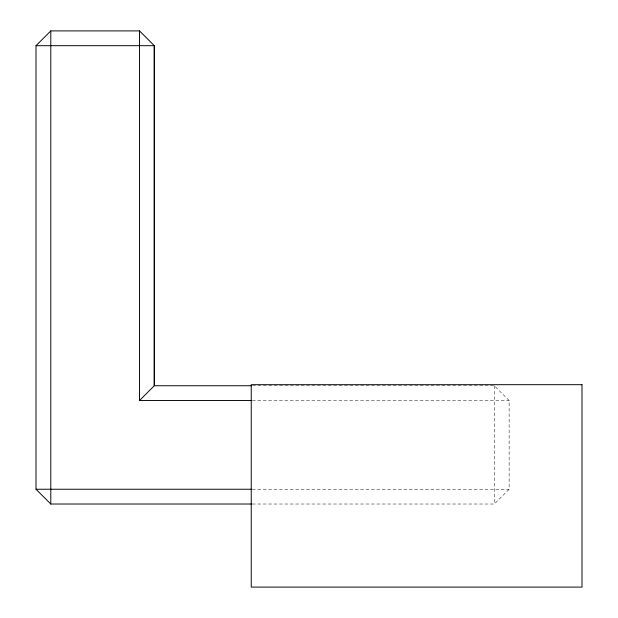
<?xml version="1.0" encoding="UTF-8"?>
<svg xmlns="http://www.w3.org/2000/svg" width="618" height="618" viewBox="0 0 618 618"><rect width="100%" height="100%" fill="white"/><g stroke="black" fill="none" stroke-linecap="round" stroke-linejoin="round"><path stroke-width="0.46" stroke-dasharray="3.09 2.32" d="M252.322 504.018L494.346 504.018L509.132 489.24L509.132 400.526L494.346 385.74L252.546 385.74M252.322 400.526L509.132 400.526M252.322 489.24L509.132 489.24M494.346 385.74L494.346 504.018"/><path stroke-width="0.93" d="M251.356 504.018L50.792 504.018L50.792 30.9L139.506 30.9L154.284 45.686L154.284 385.74L139.506 400.526L251.356 400.526M50.792 504.018L36.006 489.24L36.006 45.686L50.792 30.9M36.006 45.686L154.284 45.686L154.284 385.74L251.58 385.74M36.006 489.24L251.356 489.24M139.506 30.9L139.506 400.526M581.994 384.682L251.24 384.682L251.24 587.1L581.994 587.1L581.994 384.682"/></g></svg>
